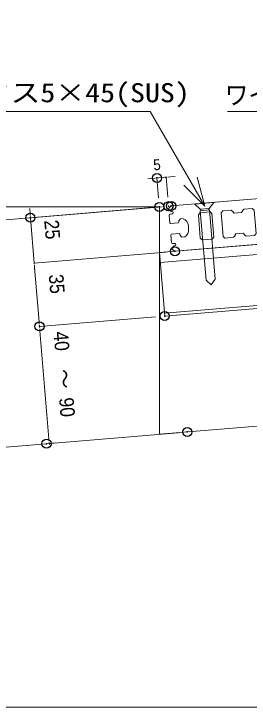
# Model space of a CAD drawing. Units: millimetres, scale not verified. Extents: x -829 to 829, y -160 to 161.
# Drawn here: x -351.2 to -325.3, y -10.7 to 65.5 of the extents above; entities that cross this region are included whole.
import ezdxf
from ezdxf.enums import TextEntityAlignment as Align

# ---------------------------------------------------------------- set-up
doc = ezdxf.new("R2010")
doc.units = ezdxf.units.MM
doc.header["$LTSCALE"] = 2
doc.header["$PDMODE"] = 32
doc.header["$PDSIZE"] = 1
for name, color, linetype, lineweight in [('0-0_一般', 4, 'Continuous', 9), ('0-1_根太', 4, 'Continuous', 9), ('0-2_デッキ', 4, 'Continuous', 9), ('0-4_寸法', 7, 'Continuous', 9), ('0-5_0', 7, 'Continuous', 9), ('0-7_文字', 4, 'Continuous', 9)]:
    doc.layers.add(name, color=color, linetype=linetype, lineweight=lineweight)
doc.layers.add('0-6_Defpoints', color=7, linetype='Continuous')
doc.styles.add('Osaka', font='')
doc.styles.add('ＭＳ ゴシック', font='')
doc.styles.get('Osaka').set_extended_font_data('Osaka')
doc.styles.get('ＭＳ ゴシック').set_extended_font_data('MS Gothic')

# ---------------------------------------------------------------- blocks, each defined once
blk = doc.blocks.new('グループ-5-1')
at = {"layer": '0-1_根太'}
for p, q in [((-2064.69, 567.44), (1085.36, 829.95)), ((-2063.77, 556.48), (1085.36, 818.91)), ((-2059.14, 500.88), (1085.35, 762.92)), ((-2058.88, 497.69), (1085.35, 759.71)), ((-2058.88, 497.69), (-2064.69, 567.44))]:
    blk.add_line(p, q, dxfattribs=at)
blk = doc.blocks.new('_DOT')
at = {"layer": '0-5_0'}
for p, q in [((-1, 0), (-2, 0)), ((-0.5, 0), (0.5, 0))]:
    blk.add_line(p, q, dxfattribs=at)
blk = doc.blocks.new('グループ-48-1')
at = {"layer": '0-0_一般'}
for p, q in [((-2019.18, 615.31), (-2019.03, 613.52)), ((-2010.44, 614.24), (-2010.59, 616.03))]:
    blk.add_line(p, q, dxfattribs=at)
for points in [[(-2019.87, 615.26), (-2025.75, 620.86), (-2005.02, 622.59), (-2009.9, 616.09)], [(-2019.72, 613.46), (-2013.36, 537.23), (-2007.91, 532.04), (-2003.4, 538.06), (-2009.75, 614.29)]]:
    blk.add_lwpolyline(points, close=True, dxfattribs=at)

msp = doc.modelspace()

# ---------------------------------------------------------------- linework, layer by layer
at = {"layer": '0-0_一般', "color": 7}
msp.add_line((-327.726, 54.758), (-310.632, 54.758), dxfattribs=at)
at = {"layer": '0-0_一般', "color": 1}
for p, q in [((-335.197, 19.262), (-20.197, 45.512)), ((-380.997, 44.262), (-335.197, 44.262)), ((-335.197, 19.262), (-335.197, 44.262)), ((-380.997, -10.738), (-20.197, -10.738))]:
    msp.add_line(p, q, dxfattribs=at)
at = {"layer": '0-2_デッキ'}
for p, q in [((-334.176, 44.048), (-334.171, 43.995)), ((-334.127, 43.919), (-333.918, 43.779)), ((-333.772, 43.509), (-334.034, 43.464)), ((-333.882, 43.764), (-333.771, 43.74)), ((-333.691, 43.649), (-333.688, 43.618)), ((-332.016, 42.219), (-331.983, 41.82)), ((-333.814, 39.712), (-333.81, 39.659)), ((-333.6, 39.967), (-333.783, 39.794)), ((-333.767, 40.259), (-333.501, 40.257)), ((-333.462, 40.03), (-333.567, 39.988)), ((-333.4, 40.164), (-333.398, 40.133))]:
    msp.add_line(p, q, dxfattribs=at)
for points in [[(-305.319, 46.531), (-305.599, 46.728), (-333.901, 44.37), (-334.146, 44.129)], [(-334.118, 43.355), (-334.047, 42.501), (-333.993, 42.456), (-333.096, 42.53), (-333.05, 42.584), (-333.063, 42.734), (-332.88, 42.95), (-332.581, 42.975)], [(-333.767, 39.584), (-333.486, 39.387), (-305.184, 41.746), (-304.94, 41.986)], [(-332.415, 40.982), (-332.714, 40.957), (-332.93, 41.139), (-332.942, 41.289), (-332.996, 41.334), (-333.893, 41.26), (-333.939, 41.206), (-333.867, 40.352)]]:
    msp.add_lwpolyline(points, dxfattribs=at)
for points in [[(-330.915, 43.414), (-330.732, 43.63), (-329.635, 43.722), (-329.419, 43.539), (-329.203, 40.948), (-329.386, 40.732), (-330.483, 40.641), (-330.699, 40.824)], [(-326.886, 41.141), (-327.069, 40.925), (-327.991, 40.848), (-328.207, 41.031), (-328.423, 43.622), (-328.24, 43.838), (-327.318, 43.915), (-327.102, 43.732), (-327.098, 43.682), (-326.99, 43.591), (-326.193, 43.657), (-326.101, 43.765), (-326.106, 43.815), (-325.923, 44.031), (-325.001, 44.108), (-324.785, 43.925), (-324.569, 41.334), (-324.752, 41.118), (-325.674, 41.042), (-325.89, 41.224), (-325.894, 41.274), (-326.002, 41.365), (-326.799, 41.299), (-326.89, 41.191)]]:
    msp.add_lwpolyline(points, close=True, dxfattribs=at)
for centre, radius, start, end in [((-334.074, 44.057), 0.102, 134.56921, 184.76364), ((-334.07, 44.003), 0.102, 184.76364, 236.10383), ((-334.017, 43.364), 0.102, 99.84325, 184.76364), ((-333.861, 43.863), 0.102, 236.10383, 258.0644), ((-333.789, 43.609), 0.102, 279.84325, 4.76364), ((-333.792, 43.641), 0.102, 4.76364, 78.0644), ((-332.952, 42.108), 0.942, 6.73158, 66.81296), ((-332.924, 41.774), 0.942, 302.71432, 2.7957), ((-333.766, 40.36), 0.102, 184.76364, 270), ((-333.713, 39.721), 0.102, 133.42345, 184.76364), ((-333.708, 39.667), 0.102, 184.76364, 234.95807), ((-333.53, 39.893), 0.102, 111.46289, 133.42345), ((-333.502, 40.155), 0.102, 4.76364, 90), ((-333.499, 40.124), 0.102, 291.46289, 4.76364)]:
    msp.add_arc(centre, radius, start, end, dxfattribs=at)
at = {"layer": '0-4_寸法'}
for p, q in [((-335.962, 47.408), (-336.461, 47.367)), ((-334.466, 47.533), (-335.462, 47.45)), ((-335.28, 45.258), (-335.462, 47.45)), ((-334.283, 45.341), (-334.466, 47.533)), ((-333.967, 47.575), (-333.468, 47.616)), ((-335.197, 44.262), (-361.573, 42.064)), ((-334.898, 44.287), (-349.358, 43.082)), ((-349.4, 43.581), (-349.441, 44.08)), ((-348.943, 38.099), (-349.358, 43.082)), ((-334.483, 39.304), (-348.943, 38.099)), ((-334.483, 39.304), (-348.943, 38.099)), ((-348.901, 37.6), (-348.86, 37.101)), ((-348.901, 37.6), (-348.403, 31.622)), ((-335.612, 32.186), (-348.362, 31.123)), ((-335.612, 32.186), (-348.362, 31.123)), ((-347.331, 18.753), (-348.32, 30.624)), ((-333.128, 19.434), (-359.504, 17.236)), ((-346.6, 18.312), (-347.289, 18.254))]:
    msp.add_line(p, q, dxfattribs=at)
at = {"layer": '0-6_Defpoints'}
for p in [(-335.462, 47.45), (-335.197, 44.262), (-334.2, 44.345), (-333.901, 44.37), (-349.358, 43.082), (-333.486, 39.387), (-334.615, 32.269), (-348.362, 31.123), (-332.131, 19.517), (-347.597, 18.228)]:
    msp.add_point(p, dxfattribs=at)
at = {"layer": '0-7_文字'}
for q in [(-364.163, 54.758), (-330.197, 44.345)]:
    msp.add_line((-336.208, 54.758), q, dxfattribs=at)
msp.add_lwpolyline([(-331.048, 47.52), (-330.197, 44.345), (-332.521, 46.669)], dxfattribs=at)

# ---------------------------------------------------------------- block references
at = {"layer": '0-0_一般', "xscale": 0.1, "yscale": 0.1}
msp.add_blockref('グループ-48-1', (-128.728, -17.5), dxfattribs=at)
at = {"layer": '0-1_根太', "xscale": 0.1, "yscale": 0.1}
msp.add_blockref('グループ-5-1', (-128.728, -17.5), dxfattribs=at)
at = {"layer": '0-4_寸法', "xscale": 0.2503723, "yscale": 0.2503723}
for p, rotation in [((-335.462, 47.45), 4.76364), ((-334.466, 47.533), 184.76364), ((-349.358, 43.082), 274.76364), ((-348.943, 38.099), 94.76364), ((-348.943, 38.099), 94.76364), ((-348.362, 31.123), 274.76364), ((-348.362, 31.123), 94.76364), ((-347.289, 18.254), 274.76364)]:
    msp.add_blockref('_DOT', p, dxfattribs=dict(at, rotation=rotation))

# ---------------------------------------------------------------- texts
at = {"layer": '0-4_寸法', "style": 'Osaka', "width": 0.9}
for s, height, rotation, p in [('5', 1.194, 4.764, (-335.779, 47.925)), ('25', 1.598, 274.764, (-348.326, 42.735)), ('35', 1.598, 274.764, (-347.828, 36.755)), ('40', 1.598, 274.764, (-347.304, 30.468)), ('90', 1.598, 274.764, (-346.698, 23.198))]:
    msp.add_text(s, height=height, rotation=rotation, dxfattribs=at).set_placement(p, align=Align.BOTTOM_LEFT)
at = {"layer": '0-4_寸法', "style": 'Osaka'}
msp.add_text('～', height=1.598, rotation=274.764, dxfattribs=at).set_placement((-346.96, 26.346), align=Align.BOTTOM_LEFT)
at = {"layer": '0-7_文字', "style": 'ＭＳ ゴシック'}
for s, width, p in [('サラテクス5×45(SUS)', 1.15, (-364.711, 55.147)), ('ワイドＱＣＳ', 0.9, (-328.003, 54.911))]:
    msp.add_text(s, height=2.097, dxfattribs=dict(at, width=width)).set_placement(p, align=Align.BOTTOM_LEFT)

doc.saveas('drawing.dxf')
